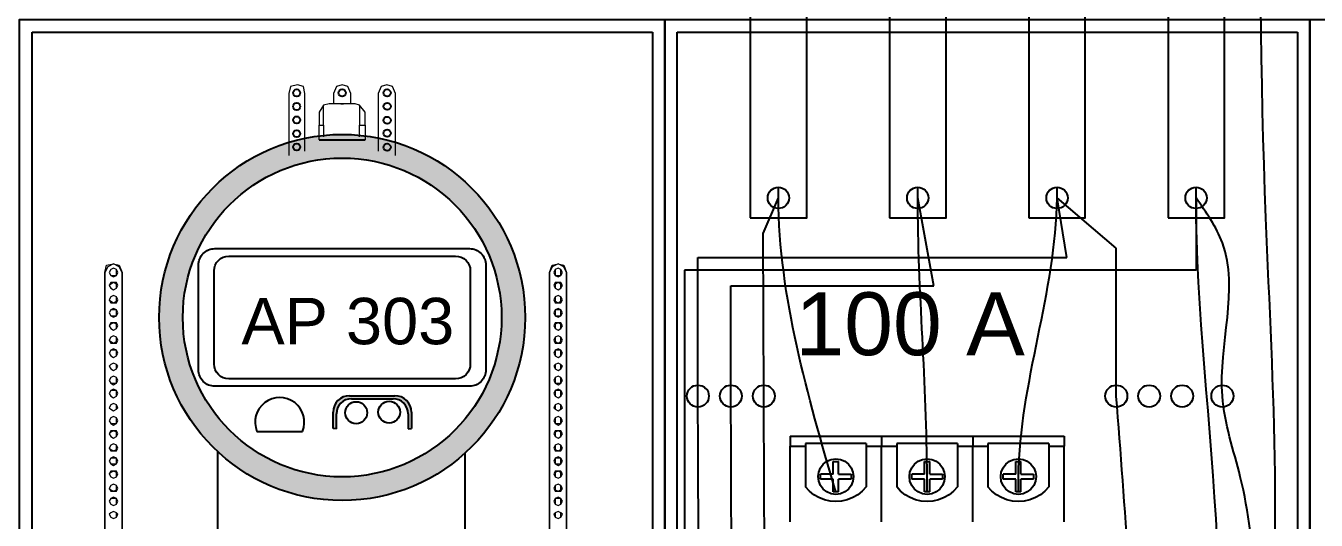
# Model space of a CAD drawing. Header units: millimetres. Extents: x 2991 to 3503, y 2795 to 2987.
# Drawn here: x 3357.29 to 3365.52, y 2884.89 to 2888.04 of the extents above; entities that cross this region are included whole.
import ezdxf

# ---------------------------------------------------------------- set-up
doc = ezdxf.new("R2010")
doc.units = ezdxf.units.MM
doc.layers.add('IND', color=7, linetype='Continuous', lineweight=13)
doc.layers.add('Pranchas', color=3, linetype='Continuous')
doc.styles.get("Standard").update_dxf_attribs({"font": ''})
doc.styles.get('Standard').set_extended_font_data('Arial')

msp = doc.modelspace()

# ---------------------------------------------------------------- hatches: boundary and pattern name
h = msp.add_hatch(color=256)
h.dxf.hatch_style = 1
h.paths.add_polyline_path([(3358.5106, 2884.7291), (3358.4054, 2884.7291), (3358.4054, 2884.624), (3358.5106, 2884.624)])
h.paths.add_polyline_path([(3360.1942, 2884.7328), (3360.0891, 2884.7328), (3360.0891, 2884.624), (3360.1942, 2884.624)])
h.paths.add_polyline_path([(3360.4742, 2886.1812, 1), (3358.139, 2886.1812, 1)])
h.paths.add_polyline_path([(3358.2899, 2886.1812, -1), (3360.3233, 2886.1812, -1)], flags=16)
h.paths.add_polyline_path([(3360.2236, 2885.8473, -0.414214), (3360.1184, 2885.7422), (3358.4948, 2885.7422, -0.414214), (3358.3896, 2885.8473), (3358.3896, 2886.5151, -0.414214), (3358.4948, 2886.6203), (3360.1184, 2886.6203, -0.414214), (3360.2236, 2886.5151)], flags=0)
h.paths.add_polyline_path([(3360.1239, 2885.8837, -0.414214), (3360.0301, 2885.7899), (3358.5831, 2885.7899, -0.414214), (3358.4894, 2885.8837), (3358.4894, 2886.4788, -0.414214), (3358.5831, 2886.5725), (3360.0301, 2886.5725, -0.414214), (3360.1239, 2886.4788)], flags=0)
h.paths.add_polyline_path([(3359.6765, 2885.5773, -1), (3359.5362, 2885.5773, -1)], flags=0)
h.paths.add_polyline_path([(3359.4661, 2885.5734, -1), (3359.3259, 2885.5734, -1)], flags=0)
h.paths.add_polyline_path([(3359.0531, 2885.4535), (3358.7626, 2885.4535, -1.494135)], flags=0)
h = msp.add_hatch(color=256)
h.dxf.hatch_style = 1
h.paths.add_polyline_path([(3359.7479, 2885.5771, 0.414214), (3359.6427, 2885.6823), (3359.3539, 2885.6823, 0.414214), (3359.2487, 2885.5771), (3359.2487, 2885.472), (3359.2695, 2885.4719), (3359.2695, 2885.5665, -0.414214), (3359.3659, 2885.6629), (3359.6307, 2885.6629, -0.414214), (3359.7271, 2885.5665), (3359.7271, 2885.4719), (3359.7479, 2885.472)])

# ---------------------------------------------------------------- linework, layer by layer
for p, q in [((3357.3278, 2879.9282), (3357.3278, 2888.0017)), ((3357.3278, 2888.0017), (3359.3066, 2888.0017)), ((3359.3066, 2888.0017), (3361.2854, 2888.0017)), ((3361.2854, 2888.0017), (3361.2854, 2879.9282)), ((3361.4437, 2879.9282), (3361.4437, 2888.0017)), ((3361.4437, 2888.0017), (3363.4225, 2888.0017)), ((3363.1585, 2888.0017), (3363.6866, 2888.0017)), ((3363.4225, 2888.0017), (3365.4014, 2888.0017)), ((3365.4014, 2888.0017), (3365.4014, 2879.9282)), ((3359.1597, 2887.3151), (3359.4535, 2887.3151)), ((3359.3539, 2885.6823), (3359.6427, 2885.6823)), ((3359.3659, 2885.6629), (3359.6307, 2885.6629)), ((3359.2487, 2885.472), (3359.2487, 2885.5771)), ((3359.2695, 2885.4719), (3359.2695, 2885.5665)), ((3359.7271, 2885.5665), (3359.7271, 2885.4719)), ((3359.7479, 2885.5771), (3359.7479, 2885.472)), ((3358.7626, 2885.4535), (3359.0531, 2885.4535)), ((3359.2695, 2885.4719), (3359.2487, 2885.472)), ((3359.7271, 2885.4719), (3359.7479, 2885.472)), ((3362.1644, 2885.425), (3362.1644, 2885.3603)), ((3362.1644, 2885.425), (3362.7469, 2885.425)), ((3362.1644, 2885.3603), (3362.2615, 2885.3603)), ((3362.1644, 2884.8781), (3362.1644, 2885.3603)), ((3362.2615, 2885.3765), (3362.2615, 2885.3603)), ((3362.6498, 2885.3765), (3362.2615, 2885.3765)), ((3362.2615, 2885.3603), (3362.2615, 2885.1014)), ((3362.6498, 2885.3765), (3362.6498, 2885.3603)), ((3362.6498, 2885.3603), (3362.7469, 2885.3603)), ((3362.6498, 2885.3603), (3362.6498, 2885.1014)), ((3362.7469, 2885.425), (3362.7469, 2885.3603)), ((3362.7469, 2885.425), (3363.3293, 2885.425)), ((3362.7469, 2885.3603), (3362.8439, 2885.3603)), ((3362.7469, 2884.8781), (3362.7469, 2885.3603)), ((3362.8439, 2885.3765), (3362.8439, 2885.3603)), ((3363.2323, 2885.3765), (3362.8439, 2885.3765)), ((3362.8439, 2885.3603), (3362.8439, 2885.1014)), ((3363.2323, 2885.3765), (3363.2323, 2885.3603)), ((3363.2323, 2885.3603), (3363.3293, 2885.3603)), ((3363.2323, 2885.3603), (3363.2323, 2885.1014)), ((3363.3293, 2885.425), (3363.3293, 2885.3603)), ((3363.3293, 2885.425), (3363.9118, 2885.425)), ((3363.3293, 2884.8781), (3363.3293, 2885.3603)), ((3363.3293, 2885.3603), (3363.4264, 2885.3603)), ((3363.4264, 2885.3765), (3363.4264, 2885.3603)), ((3363.8147, 2885.3765), (3363.4264, 2885.3765)), ((3363.4264, 2885.3603), (3363.4264, 2885.1014)), ((3363.8147, 2885.3765), (3363.8147, 2885.3603)), ((3363.8147, 2885.3603), (3363.9118, 2885.3603)), ((3363.8147, 2885.3603), (3363.8147, 2885.1014)), ((3363.9118, 2885.425), (3363.9118, 2885.3603)), ((3363.9118, 2884.8781), (3363.9118, 2885.3603)), ((3358.5106, 2885.327), (3358.5106, 2884.624)), ((3360.0891, 2885.3146), (3360.0891, 2884.624)), ((3362.399, 2885.2642), (3362.4263, 2885.2756)), ((3362.4263, 2885.2756), (3362.4556, 2885.2794)), ((3362.4556, 2885.2794), (3362.4849, 2885.2756)), ((3362.4849, 2885.2756), (3362.5122, 2885.2642)), ((3362.9815, 2885.2642), (3363.0088, 2885.2756)), ((3363.0088, 2885.2756), (3363.0381, 2885.2794)), ((3363.0381, 2885.2794), (3363.0674, 2885.2756)), ((3363.0674, 2885.2756), (3363.0947, 2885.2642)), ((3363.564, 2885.2642), (3363.5913, 2885.2756)), ((3363.5913, 2885.2756), (3363.6206, 2885.2794)), ((3363.6206, 2885.2794), (3363.6499, 2885.2756)), ((3363.6499, 2885.2756), (3363.6772, 2885.2642)), ((3362.3424, 2885.1662), (3362.3462, 2885.1955)), ((3362.3462, 2885.1955), (3362.3575, 2885.2228)), ((3362.3575, 2885.2228), (3362.3755, 2885.2462)), ((3362.3755, 2885.2462), (3362.399, 2885.2642)), ((3362.4394, 2885.2632), (3362.4718, 2885.2632)), ((3362.4394, 2885.1823), (3362.4394, 2885.2632)), ((3362.4718, 2885.1823), (3362.4718, 2885.2632)), ((3362.5122, 2885.2642), (3362.5357, 2885.2462)), ((3362.5357, 2885.2462), (3362.5537, 2885.2228)), ((3362.5537, 2885.2228), (3362.565, 2885.1955)), ((3362.565, 2885.1955), (3362.5689, 2885.1662)), ((3362.9248, 2885.1662), (3362.9287, 2885.1955)), ((3362.9287, 2885.1955), (3362.94, 2885.2228)), ((3362.94, 2885.2228), (3362.958, 2885.2462)), ((3362.958, 2885.2462), (3362.9815, 2885.2642)), ((3363.0219, 2885.2632), (3363.0543, 2885.2632)), ((3363.0219, 2885.1823), (3363.0219, 2885.2632)), ((3363.0543, 2885.1823), (3363.0543, 2885.2632)), ((3363.0947, 2885.2642), (3363.1182, 2885.2462)), ((3363.1182, 2885.2462), (3363.1362, 2885.2228)), ((3363.1362, 2885.2228), (3363.1475, 2885.1955)), ((3363.1475, 2885.1955), (3363.1514, 2885.1662)), ((3363.5073, 2885.1662), (3363.5112, 2885.1955)), ((3363.5112, 2885.1955), (3363.5225, 2885.2228)), ((3363.5225, 2885.2228), (3363.5405, 2885.2462)), ((3363.5405, 2885.2462), (3363.564, 2885.2642)), ((3363.6044, 2885.2632), (3363.6368, 2885.2632)), ((3363.6044, 2885.1823), (3363.6044, 2885.2632)), ((3363.6368, 2885.1823), (3363.6368, 2885.2632)), ((3363.6772, 2885.2642), (3363.7007, 2885.2462)), ((3363.7007, 2885.2462), (3363.7187, 2885.2228)), ((3363.7187, 2885.2228), (3363.73, 2885.1955)), ((3363.73, 2885.1955), (3363.7338, 2885.1662)), ((3362.3462, 2885.1368), (3362.3424, 2885.1662)), ((3362.3575, 2885.1095), (3362.3462, 2885.1368)), ((3362.3755, 2885.0861), (3362.3575, 2885.1095)), ((3362.3585, 2885.15), (3362.3585, 2885.1823)), ((3362.4394, 2885.1823), (3362.3585, 2885.1823)), ((3362.4394, 2885.15), (3362.3585, 2885.15)), ((3362.4394, 2885.0691), (3362.4394, 2885.15)), ((3362.4718, 2885.1823), (3362.5527, 2885.1823)), ((3362.5527, 2885.15), (3362.4718, 2885.15)), ((3362.4718, 2885.0691), (3362.4718, 2885.15)), ((3362.5537, 2885.1095), (3362.5357, 2885.0861)), ((3362.5527, 2885.1823), (3362.5527, 2885.15)), ((3362.565, 2885.1368), (3362.5537, 2885.1095)), ((3362.5689, 2885.1662), (3362.565, 2885.1368)), ((3362.9287, 2885.1368), (3362.9248, 2885.1662)), ((3362.94, 2885.1095), (3362.9287, 2885.1368)), ((3362.958, 2885.0861), (3362.94, 2885.1095)), ((3362.941, 2885.15), (3362.941, 2885.1823)), ((3363.0219, 2885.1823), (3362.941, 2885.1823)), ((3363.0219, 2885.15), (3362.941, 2885.15)), ((3363.0219, 2885.0691), (3363.0219, 2885.15)), ((3363.0543, 2885.1823), (3363.1352, 2885.1823)), ((3363.1352, 2885.15), (3363.0543, 2885.15)), ((3363.0543, 2885.0691), (3363.0543, 2885.15)), ((3363.1362, 2885.1095), (3363.1182, 2885.0861)), ((3363.1352, 2885.1823), (3363.1352, 2885.15)), ((3363.1475, 2885.1368), (3363.1362, 2885.1095)), ((3363.1514, 2885.1662), (3363.1475, 2885.1368)), ((3363.5112, 2885.1368), (3363.5073, 2885.1662)), ((3363.5225, 2885.1095), (3363.5112, 2885.1368)), ((3363.5405, 2885.0861), (3363.5225, 2885.1095)), ((3363.5235, 2885.15), (3363.5235, 2885.1823)), ((3363.6044, 2885.1823), (3363.5235, 2885.1823)), ((3363.6044, 2885.15), (3363.5235, 2885.15)), ((3363.6044, 2885.0691), (3363.6044, 2885.15)), ((3363.6368, 2885.1823), (3363.7177, 2885.1823)), ((3363.7177, 2885.15), (3363.6368, 2885.15)), ((3363.6368, 2885.0691), (3363.6368, 2885.15)), ((3363.7187, 2885.1095), (3363.7007, 2885.0861)), ((3363.7177, 2885.1823), (3363.7177, 2885.15)), ((3363.73, 2885.1368), (3363.7187, 2885.1095)), ((3363.7338, 2885.1662), (3363.73, 2885.1368)), ((3362.2867, 2885.0741), (3362.2615, 2885.1014)), ((3362.3156, 2885.0509), (3362.2867, 2885.0741)), ((3362.3478, 2885.0323), (3362.3156, 2885.0509)), ((3362.3824, 2885.0187), (3362.3478, 2885.0323)), ((3362.399, 2885.0681), (3362.3755, 2885.0861)), ((3362.4263, 2885.0568), (3362.399, 2885.0681)), ((3362.4556, 2885.0529), (3362.4263, 2885.0568)), ((3362.4718, 2885.0691), (3362.4394, 2885.0691)), ((3362.4849, 2885.0568), (3362.4556, 2885.0529)), ((3362.5122, 2885.0681), (3362.4849, 2885.0568)), ((3362.5357, 2885.0861), (3362.5122, 2885.0681)), ((3362.5634, 2885.0323), (3362.5289, 2885.0187)), ((3362.5956, 2885.0509), (3362.5634, 2885.0323)), ((3362.6246, 2885.0741), (3362.5956, 2885.0509)), ((3362.6498, 2885.1014), (3362.6246, 2885.0741)), ((3362.8691, 2885.0741), (3362.8439, 2885.1014)), ((3362.8981, 2885.0509), (3362.8691, 2885.0741)), ((3362.9303, 2885.0323), (3362.8981, 2885.0509)), ((3362.9648, 2885.0187), (3362.9303, 2885.0323)), ((3362.9815, 2885.0681), (3362.958, 2885.0861)), ((3363.0088, 2885.0568), (3362.9815, 2885.0681)), ((3363.0381, 2885.0529), (3363.0088, 2885.0568)), ((3363.0543, 2885.0691), (3363.0219, 2885.0691)), ((3363.0674, 2885.0568), (3363.0381, 2885.0529)), ((3363.0947, 2885.0681), (3363.0674, 2885.0568)), ((3363.1182, 2885.0861), (3363.0947, 2885.0681)), ((3363.1459, 2885.0323), (3363.1114, 2885.0187)), ((3363.1781, 2885.0509), (3363.1459, 2885.0323)), ((3363.2071, 2885.0741), (3363.1781, 2885.0509)), ((3363.2323, 2885.1014), (3363.2071, 2885.0741)), ((3363.4516, 2885.0741), (3363.4264, 2885.1014)), ((3363.4806, 2885.0509), (3363.4516, 2885.0741)), ((3363.5128, 2885.0323), (3363.4806, 2885.0509)), ((3363.5473, 2885.0187), (3363.5128, 2885.0323)), ((3363.564, 2885.0681), (3363.5405, 2885.0861)), ((3363.5913, 2885.0568), (3363.564, 2885.0681)), ((3363.6206, 2885.0529), (3363.5913, 2885.0568)), ((3363.6368, 2885.0691), (3363.6044, 2885.0691)), ((3363.6499, 2885.0568), (3363.6206, 2885.0529)), ((3363.6772, 2885.0681), (3363.6499, 2885.0568)), ((3363.7007, 2885.0861), (3363.6772, 2885.0681)), ((3363.7284, 2885.0323), (3363.6938, 2885.0187)), ((3363.7606, 2885.0509), (3363.7284, 2885.0323)), ((3363.7896, 2885.0741), (3363.7606, 2885.0509)), ((3363.8147, 2885.1014), (3363.7896, 2885.0741)), ((3362.4186, 2885.0104), (3362.3824, 2885.0187)), ((3362.4556, 2885.0076), (3362.4186, 2885.0104)), ((3362.4927, 2885.0104), (3362.4556, 2885.0076)), ((3362.5289, 2885.0187), (3362.4927, 2885.0104)), ((3363.0011, 2885.0104), (3362.9648, 2885.0187)), ((3363.0381, 2885.0076), (3363.0011, 2885.0104)), ((3363.0751, 2885.0104), (3363.0381, 2885.0076)), ((3363.1114, 2885.0187), (3363.0751, 2885.0104)), ((3363.5835, 2885.0104), (3363.5473, 2885.0187)), ((3363.6206, 2885.0076), (3363.5835, 2885.0104)), ((3363.6576, 2885.0104), (3363.6206, 2885.0076)), ((3363.6938, 2885.0187), (3363.6576, 2885.0104))]:
    msp.add_line(p, q)
at = {"color": 1}
for p, q in [((3361.9923, 2886.7172), (3362.0894, 2886.944)), ((3363.0806, 2886.3826), (3362.9782, 2886.944)), ((3363.9293, 2886.5631), (3363.8669, 2886.944)), ((3364.2445, 2886.6224), (3363.8669, 2886.944)), ((3361.9964, 2885.6796), (3361.9923, 2886.7172)), ((3364.2445, 2885.6796), (3364.2445, 2886.6224)), ((3361.5757, 2885.6796), (3361.5757, 2886.5631)), ((3361.5757, 2886.5631), (3363.9293, 2886.5631)), ((3361.786, 2885.6796), (3361.786, 2886.3826)), ((3361.786, 2886.3826), (3363.0806, 2886.3826))]:
    msp.add_line(p, q, dxfattribs=at)
at = {"color": 5}
for p, q in [((3364.7537, 2886.944), (3364.7537, 2886.944)), ((3364.7537, 2886.944), (3364.7537, 2886.4823)), ((3364.7537, 2886.4823), (3361.4899, 2886.4823)), ((3361.4899, 2886.4823), (3361.4899, 2880.1301))]:
    msp.add_line(p, q, dxfattribs=at)
at = {"color": 0, "lineweight": 25}
for points in [[(3361.9091, 2886.8167), (3362.2698, 2886.8167), (3362.2698, 2897.5769), (3361.9091, 2897.575)], [(3362.7978, 2886.8167), (3363.1585, 2886.8167), (3363.1585, 2897.5769), (3362.7978, 2897.575)], [(3363.6866, 2886.8167), (3364.0473, 2886.8167), (3364.0473, 2897.5769), (3363.6866, 2897.575)], [(3364.5753, 2886.8167), (3364.936, 2886.8167), (3364.936, 2897.5769), (3364.5753, 2897.575)]]:
    msp.add_lwpolyline(points, close=True, dxfattribs=at)
for points in [[(3361.3646, 2888.0809), (3361.3646, 2879.849), (3357.2486, 2879.849), (3357.2486, 2888.0809)], [(3365.4805, 2888.0809), (3365.4805, 2879.849), (3361.3646, 2879.849), (3361.3646, 2888.0809)], [(3369.5964, 2888.0809), (3369.5964, 2879.849), (3365.4805, 2879.849), (3365.4805, 2888.0809)]]:
    msp.add_lwpolyline(points, close=True)
at = {"color": 0, "lineweight": 18}
for points in [[(3359.0679, 2887.2417), (3359.0679, 2887.6089), (3359.0587, 2887.6548), (3359.022, 2887.664), (3358.9761, 2887.6548), (3358.9669, 2887.6089), (3358.9669, 2887.2142)], [(3359.3617, 2887.5446), (3359.3617, 2887.6089), (3359.3433, 2887.6548), (3359.3066, 2887.664), (3359.2699, 2887.6548), (3359.2515, 2887.6089), (3359.2515, 2887.5446)], [(3359.6463, 2887.2142), (3359.6463, 2887.6089), (3359.6279, 2887.6548), (3359.5912, 2887.664), (3359.5545, 2887.6548), (3359.5361, 2887.6089), (3359.5361, 2887.2417)], [(3359.1873, 2887.4069), (3359.1873, 2887.5355), (3359.1597, 2887.4896), (3359.1597, 2887.4069)], [(3359.4168, 2887.5355), (3359.3892, 2887.5446), (3359.224, 2887.5446), (3359.1873, 2887.5355)], [(3359.4535, 2887.4069), (3359.4535, 2887.4896), (3359.4168, 2887.5355), (3359.4168, 2887.4069)], [(3359.1597, 2887.3151), (3359.1597, 2887.4069), (3359.1873, 2887.4069), (3359.1873, 2887.3335)], [(3359.4168, 2887.3335), (3359.4168, 2887.4069), (3359.4535, 2887.4069), (3359.4535, 2887.3151)]]:
    msp.add_lwpolyline(points, dxfattribs=at)
for points in [[(3359.2974, 2887.5446), (3359.3158, 2887.5446)], [(3357.9032, 2886.468), (3357.9032, 2884.5312), (3357.9032, 2886.468), (3357.8848, 2886.5047), (3357.8481, 2886.5231), (3357.8114, 2886.5047), (3357.793, 2886.468), (3357.8022, 2886.5139), (3357.8481, 2886.5231), (3357.8848, 2886.5139)], [(3360.6283, 2886.468), (3360.6467, 2886.5139), (3360.6834, 2886.5231), (3360.7201, 2886.5139), (3360.7385, 2886.468), (3360.7201, 2886.5047), (3360.6834, 2886.5231), (3360.6467, 2886.5047)], [(3357.793, 2884.5312), (3357.793, 2886.468)], [(3357.8757, 2886.468), (3357.8665, 2886.4863), (3357.8481, 2886.4955), (3357.8298, 2886.4863), (3357.8206, 2886.468), (3357.8298, 2886.4496), (3357.8481, 2886.4404), (3357.8665, 2886.4496)], [(3357.8665, 2886.468), (3357.8665, 2886.4863), (3357.8481, 2886.4955), (3357.8298, 2886.4863), (3357.8206, 2886.468), (3357.8298, 2886.4496), (3357.8665, 2886.4496)], [(3360.6283, 2884.5312), (3360.6283, 2886.468)], [(3360.711, 2886.468), (3360.7018, 2886.4863), (3360.6834, 2886.4955), (3360.6651, 2886.4863), (3360.6559, 2886.468), (3360.6651, 2886.4496), (3360.6834, 2886.4404), (3360.7018, 2886.4496)], [(3360.7018, 2886.468), (3360.7018, 2886.4863), (3360.6834, 2886.4955), (3360.6651, 2886.4863), (3360.6651, 2886.4496), (3360.7018, 2886.4496)], [(3360.7385, 2886.468), (3360.7385, 2884.5312)], [(3357.8757, 2886.3854), (3357.8665, 2886.4037), (3357.8298, 2886.4037), (3357.8206, 2886.3854), (3357.8298, 2886.367), (3357.8481, 2886.3578), (3357.8665, 2886.367)], [(3357.8665, 2886.3854), (3357.8665, 2886.3945), (3357.8481, 2886.4037), (3357.8298, 2886.3945), (3357.8206, 2886.3854), (3357.8298, 2886.367), (3357.8481, 2886.3578), (3357.8665, 2886.367)], [(3360.711, 2886.3854), (3360.7018, 2886.4037), (3360.6651, 2886.4037), (3360.6559, 2886.3854), (3360.6651, 2886.367), (3360.6834, 2886.3578), (3360.7018, 2886.367)], [(3360.7018, 2886.3854), (3360.7018, 2886.3945), (3360.6834, 2886.4037), (3360.6651, 2886.3945), (3360.6651, 2886.367), (3360.6834, 2886.3578), (3360.7018, 2886.367)], [(3357.8757, 2886.2936), (3357.8665, 2886.3119), (3357.8481, 2886.3211), (3357.8298, 2886.3119), (3357.8206, 2886.2936), (3357.8298, 2886.2752), (3357.8665, 2886.2752)], [(3357.8665, 2886.2936), (3357.8665, 2886.3119), (3357.8481, 2886.3211), (3357.8298, 2886.3119), (3357.8206, 2886.2936), (3357.8298, 2886.2844), (3357.8481, 2886.2752), (3357.8665, 2886.2844)], [(3360.711, 2886.2936), (3360.7018, 2886.3119), (3360.6834, 2886.3211), (3360.6651, 2886.3119), (3360.6559, 2886.2936), (3360.6651, 2886.2752), (3360.7018, 2886.2752)], [(3360.7018, 2886.2936), (3360.7018, 2886.3119), (3360.6834, 2886.3211), (3360.6651, 2886.3119), (3360.6651, 2886.2844), (3360.6834, 2886.2752), (3360.7018, 2886.2844)], [(3357.8757, 2886.2109), (3357.8665, 2886.2293), (3357.8481, 2886.2385), (3357.8298, 2886.2293), (3357.8206, 2886.2109), (3357.8298, 2886.1926), (3357.8481, 2886.1834), (3357.8665, 2886.1926)], [(3357.8665, 2886.2109), (3357.8665, 2886.2293), (3357.8298, 2886.2293), (3357.8206, 2886.2109), (3357.8298, 2886.1926), (3357.8665, 2886.1926)], [(3360.711, 2886.2109), (3360.7018, 2886.2293), (3360.6834, 2886.2385), (3360.6651, 2886.2293), (3360.6559, 2886.2109), (3360.6651, 2886.1926), (3360.6834, 2886.1834), (3360.7018, 2886.1926)], [(3360.7018, 2886.2109), (3360.7018, 2886.2293), (3360.6651, 2886.2293), (3360.6651, 2886.1926), (3360.7018, 2886.1926)], [(3357.8757, 2886.1283), (3357.8665, 2886.1467), (3357.8298, 2886.1467), (3357.8206, 2886.1283), (3357.8298, 2886.1099), (3357.8481, 2886.1008), (3357.8665, 2886.1099)], [(3357.8665, 2886.1283), (3357.8665, 2886.1375), (3357.8481, 2886.1467), (3357.8298, 2886.1375), (3357.8206, 2886.1283), (3357.8298, 2886.1099), (3357.8481, 2886.1008), (3357.8665, 2886.1099)], [(3360.711, 2886.1283), (3360.7018, 2886.1467), (3360.6651, 2886.1467), (3360.6559, 2886.1283), (3360.6651, 2886.1099), (3360.6834, 2886.1008), (3360.7018, 2886.1099)], [(3360.7018, 2886.1283), (3360.7018, 2886.1375), (3360.6834, 2886.1467), (3360.6651, 2886.1375), (3360.6651, 2886.1099), (3360.6834, 2886.1008), (3360.7018, 2886.1099)], [(3357.8665, 2886.0366), (3357.8665, 2886.055), (3357.8481, 2886.064), (3357.8298, 2886.055), (3357.8206, 2886.0366), (3357.8298, 2886.0273), (3357.8481, 2886.0181), (3357.8665, 2886.0273)], [(3357.8757, 2886.0366), (3357.8665, 2886.055), (3357.8481, 2886.064), (3357.8298, 2886.055), (3357.8206, 2886.0366), (3357.8298, 2886.0181), (3357.8665, 2886.0181)], [(3360.711, 2886.0366), (3360.7018, 2886.055), (3360.6834, 2886.064), (3360.6651, 2886.055), (3360.6559, 2886.0366), (3360.6651, 2886.0181), (3360.7018, 2886.0181)], [(3360.7018, 2886.0366), (3360.7018, 2886.055), (3360.6834, 2886.064), (3360.6651, 2886.055), (3360.6651, 2886.0273), (3360.6834, 2886.0181), (3360.7018, 2886.0273)], [(3357.8757, 2885.954), (3357.8665, 2885.9722), (3357.8481, 2885.9815), (3357.8298, 2885.9722), (3357.8206, 2885.954), (3357.8298, 2885.9356), (3357.8481, 2885.9264), (3357.8665, 2885.9356)], [(3357.8665, 2885.954), (3357.8665, 2885.9722), (3357.8298, 2885.9722), (3357.8206, 2885.954), (3357.8298, 2885.9356), (3357.8481, 2885.9264), (3357.8665, 2885.9356)], [(3360.711, 2885.954), (3360.7018, 2885.9722), (3360.6834, 2885.9815), (3360.6651, 2885.9722), (3360.6559, 2885.954), (3360.6651, 2885.9356), (3360.6834, 2885.9264), (3360.7018, 2885.9356)], [(3360.7018, 2885.954), (3360.7018, 2885.9722), (3360.6651, 2885.9722), (3360.6651, 2885.9356), (3360.6834, 2885.9264), (3360.7018, 2885.9356)], [(3357.8757, 2885.8713), (3357.8665, 2885.8805), (3357.8481, 2885.8897), (3357.8298, 2885.8805), (3357.8206, 2885.8713), (3357.8298, 2885.853), (3357.8481, 2885.8438), (3357.8665, 2885.853)], [(3357.8665, 2885.8713), (3357.8665, 2885.8805), (3357.8481, 2885.8897), (3357.8298, 2885.8805), (3357.8206, 2885.8713), (3357.8298, 2885.853), (3357.8481, 2885.8438), (3357.8665, 2885.853)], [(3360.711, 2885.8713), (3360.7018, 2885.8805), (3360.6834, 2885.8897), (3360.6651, 2885.8805), (3360.6559, 2885.8713), (3360.6651, 2885.853), (3360.6834, 2885.8438), (3360.7018, 2885.853)], [(3360.7018, 2885.8713), (3360.7018, 2885.8805), (3360.6834, 2885.8897), (3360.6651, 2885.8805), (3360.6651, 2885.853), (3360.6834, 2885.8438), (3360.7018, 2885.853)], [(3357.8757, 2885.7795), (3357.8665, 2885.7979), (3357.8481, 2885.8071), (3357.8298, 2885.7979), (3357.8206, 2885.7795), (3357.8298, 2885.7612), (3357.8481, 2885.752), (3357.8665, 2885.7612)], [(3357.8665, 2885.7795), (3357.8665, 2885.7979), (3357.8481, 2885.8071), (3357.8298, 2885.7979), (3357.8206, 2885.7795), (3357.8298, 2885.7612), (3357.8665, 2885.7612)], [(3360.711, 2885.7795), (3360.7018, 2885.7979), (3360.6834, 2885.8071), (3360.6651, 2885.7979), (3360.6559, 2885.7795), (3360.6651, 2885.7612), (3360.6834, 2885.752), (3360.7018, 2885.7612)], [(3360.7018, 2885.7795), (3360.7018, 2885.7979), (3360.6834, 2885.8071), (3360.6651, 2885.7979), (3360.6651, 2885.7612), (3360.7018, 2885.7612)], [(3357.8757, 2885.6969), (3357.8665, 2885.7153), (3357.8481, 2885.7245), (3357.8298, 2885.7153), (3357.8206, 2885.6969), (3357.8298, 2885.6785), (3357.8481, 2885.6694), (3357.8665, 2885.6785)], [(3357.8665, 2885.6969), (3357.8665, 2885.7153), (3357.8298, 2885.7153), (3357.8206, 2885.6969), (3357.8298, 2885.6785), (3357.8481, 2885.6694), (3357.8665, 2885.6785)], [(3360.711, 2885.6969), (3360.7018, 2885.7153), (3360.6834, 2885.7245), (3360.6651, 2885.7153), (3360.6559, 2885.6969), (3360.6651, 2885.6785), (3360.6834, 2885.6694), (3360.7018, 2885.6785)], [(3360.7018, 2885.6969), (3360.7018, 2885.7153), (3360.6651, 2885.7153), (3360.6651, 2885.6785), (3360.6834, 2885.6694), (3360.7018, 2885.6785)], [(3357.8665, 2885.6051), (3357.8665, 2885.6235), (3357.8481, 2885.6326), (3357.8298, 2885.6235), (3357.8206, 2885.6051), (3357.8298, 2885.5959), (3357.8481, 2885.5867), (3357.8665, 2885.5959)], [(3357.8757, 2885.6051), (3357.8665, 2885.6235), (3357.8481, 2885.6326), (3357.8298, 2885.6235), (3357.8206, 2885.6051), (3357.8298, 2885.5959), (3357.8481, 2885.5867), (3357.8665, 2885.5959)], [(3360.711, 2885.6051), (3360.7018, 2885.6235), (3360.6834, 2885.6326), (3360.6651, 2885.6235), (3360.6559, 2885.6051), (3360.6651, 2885.5959), (3360.6834, 2885.5867), (3360.7018, 2885.5959)], [(3360.7018, 2885.6051), (3360.7018, 2885.6235), (3360.6834, 2885.6326), (3360.6651, 2885.6235), (3360.6651, 2885.5959), (3360.6834, 2885.5867), (3360.7018, 2885.5959)], [(3357.8665, 2885.5225), (3357.8665, 2885.5408), (3357.8481, 2885.55), (3357.8298, 2885.5408), (3357.8206, 2885.5225), (3357.8298, 2885.5041), (3357.8665, 2885.5041)], [(3357.8757, 2885.5225), (3357.8665, 2885.5408), (3357.8481, 2885.55), (3357.8298, 2885.5408), (3357.8206, 2885.5225), (3357.8298, 2885.5041), (3357.8481, 2885.4949), (3357.8665, 2885.5041)], [(3360.711, 2885.5225), (3360.7018, 2885.5408), (3360.6834, 2885.55), (3360.6651, 2885.5408), (3360.6559, 2885.5225), (3360.6651, 2885.5041), (3360.6834, 2885.4949), (3360.7018, 2885.5041)], [(3360.7018, 2885.5225), (3360.7018, 2885.5408), (3360.6834, 2885.55), (3360.6651, 2885.5408), (3360.6651, 2885.5041), (3360.7018, 2885.5041)], [(3357.8665, 2885.4399), (3357.8665, 2885.449), (3357.8481, 2885.4582), (3357.8298, 2885.449), (3357.8206, 2885.4399), (3357.8298, 2885.4215), (3357.8481, 2885.4123), (3357.8665, 2885.4215)], [(3357.8757, 2885.4399), (3357.8665, 2885.4582), (3357.8298, 2885.4582), (3357.8206, 2885.4399), (3357.8298, 2885.4215), (3357.8481, 2885.4123), (3357.8665, 2885.4215)], [(3360.711, 2885.4399), (3360.7018, 2885.4582), (3360.6651, 2885.4582), (3360.6559, 2885.4399), (3360.6651, 2885.4215), (3360.6834, 2885.4123), (3360.7018, 2885.4215)], [(3360.7018, 2885.4399), (3360.7018, 2885.449), (3360.6834, 2885.4582), (3360.6651, 2885.449), (3360.6651, 2885.4215), (3360.6834, 2885.4123), (3360.7018, 2885.4215)], [(3357.8665, 2885.348), (3357.8665, 2885.3664), (3357.8481, 2885.3756), (3357.8298, 2885.3664), (3357.8206, 2885.348), (3357.8298, 2885.3389), (3357.8481, 2885.3297), (3357.8665, 2885.3389)], [(3357.8757, 2885.348), (3357.8665, 2885.3664), (3357.8481, 2885.3756), (3357.8298, 2885.3664), (3357.8206, 2885.348), (3357.8298, 2885.3297), (3357.8665, 2885.3297)], [(3360.711, 2885.348), (3360.7018, 2885.3664), (3360.6834, 2885.3756), (3360.6651, 2885.3664), (3360.6559, 2885.348), (3360.6651, 2885.3297), (3360.7018, 2885.3297)], [(3360.7018, 2885.348), (3360.7018, 2885.3664), (3360.6834, 2885.3756), (3360.6651, 2885.3664), (3360.6651, 2885.3389), (3360.6834, 2885.3297), (3360.7018, 2885.3389)], [(3357.8757, 2885.2654), (3357.8665, 2885.2838), (3357.8481, 2885.293), (3357.8298, 2885.2838), (3357.8206, 2885.2654), (3357.8298, 2885.2471), (3357.8481, 2885.238), (3357.8665, 2885.2471)], [(3357.8665, 2885.2654), (3357.8665, 2885.2838), (3357.8298, 2885.2838), (3357.8206, 2885.2654), (3357.8298, 2885.2471), (3357.8665, 2885.2471)], [(3360.711, 2885.2654), (3360.7018, 2885.2838), (3360.6834, 2885.293), (3360.6651, 2885.2838), (3360.6559, 2885.2654), (3360.6651, 2885.2471), (3360.6834, 2885.238), (3360.7018, 2885.2471)], [(3360.7018, 2885.2654), (3360.7018, 2885.2838), (3360.6651, 2885.2838), (3360.6651, 2885.2471), (3360.7018, 2885.2471)], [(3357.8665, 2885.183), (3357.8665, 2885.1922), (3357.8481, 2885.2013), (3357.8298, 2885.1922), (3357.8206, 2885.183), (3357.8298, 2885.1646), (3357.8481, 2885.1554), (3357.8665, 2885.1646)], [(3357.8757, 2885.183), (3357.8665, 2885.2013), (3357.8298, 2885.2013), (3357.8206, 2885.183), (3357.8298, 2885.1646), (3357.8481, 2885.1554), (3357.8665, 2885.1646)], [(3360.711, 2885.183), (3360.7018, 2885.2013), (3360.6651, 2885.2013), (3360.6559, 2885.183), (3360.6651, 2885.1646), (3360.6834, 2885.1554), (3360.7018, 2885.1646)], [(3360.7018, 2885.183), (3360.7018, 2885.1922), (3360.6834, 2885.2013), (3360.6651, 2885.1922), (3360.6651, 2885.1646), (3360.6834, 2885.1554), (3360.7018, 2885.1646)], [(3357.8757, 2885.0912), (3357.8665, 2885.1095), (3357.8481, 2885.1187), (3357.8298, 2885.1095), (3357.8206, 2885.0912), (3357.8298, 2885.0728), (3357.8665, 2885.0728)], [(3357.8665, 2885.0912), (3357.8665, 2885.1095), (3357.8481, 2885.1187), (3357.8298, 2885.1095), (3357.8206, 2885.0912), (3357.8298, 2885.082), (3357.8481, 2885.0728), (3357.8665, 2885.082)], [(3360.711, 2885.0912), (3360.7018, 2885.1095), (3360.6834, 2885.1187), (3360.6651, 2885.1095), (3360.6559, 2885.0912), (3360.6651, 2885.0728), (3360.7018, 2885.0728)], [(3360.7018, 2885.0912), (3360.7018, 2885.1095), (3360.6834, 2885.1187), (3360.6651, 2885.1095), (3360.6651, 2885.082), (3360.6834, 2885.0728), (3360.7018, 2885.082)], [(3357.8757, 2885.0086), (3357.8665, 2885.0269), (3357.8481, 2885.0361), (3357.8298, 2885.0269), (3357.8206, 2885.0086), (3357.8298, 2884.9902), (3357.8481, 2884.981), (3357.8665, 2884.9902)], [(3357.8665, 2885.0086), (3357.8665, 2885.0269), (3357.8298, 2885.0269), (3357.8206, 2885.0086), (3357.8298, 2884.9902), (3357.8481, 2884.981), (3357.8665, 2884.9902)], [(3360.711, 2885.0086), (3360.7018, 2885.0269), (3360.6834, 2885.0361), (3360.6651, 2885.0269), (3360.6559, 2885.0086), (3360.6651, 2884.9902), (3360.6834, 2884.981), (3360.7018, 2884.9902)], [(3360.7018, 2885.0086), (3360.7018, 2885.0269), (3360.6651, 2885.0269), (3360.6651, 2884.9902), (3360.6834, 2884.981), (3360.7018, 2884.9902)], [(3357.8665, 2884.9259), (3357.8665, 2884.9351), (3357.8481, 2884.9443), (3357.8298, 2884.9351), (3357.8206, 2884.9259), (3357.8298, 2884.9076), (3357.8481, 2884.8984), (3357.8665, 2884.9076)], [(3357.8757, 2884.9259), (3357.8665, 2884.9351), (3357.8481, 2884.9443), (3357.8298, 2884.9351), (3357.8206, 2884.9259), (3357.8298, 2884.9076), (3357.8481, 2884.8984), (3357.8665, 2884.9076)], [(3360.711, 2884.9259), (3360.7018, 2884.9351), (3360.6834, 2884.9443), (3360.6651, 2884.9351), (3360.6559, 2884.9259), (3360.6651, 2884.9076), (3360.6834, 2884.8984), (3360.7018, 2884.9076)], [(3360.7018, 2884.9259), (3360.7018, 2884.9351), (3360.6834, 2884.9443), (3360.6651, 2884.9351), (3360.6651, 2884.9076), (3360.6834, 2884.8984), (3360.7018, 2884.9076)]]:
    msp.add_lwpolyline(points, close=True, dxfattribs=at)
for points in [[(3358.4948, 2886.6203), (3360.1184, 2886.6203, -0.414214), (3360.2236, 2886.5151), (3360.2236, 2885.8473, -0.414214), (3360.1184, 2885.7422), (3358.4948, 2885.7422, -0.414214), (3358.3896, 2885.8473), (3358.3896, 2886.5151, -0.414214)], [(3358.4948, 2886.6203), (3360.1184, 2886.6203, -0.414214), (3360.2236, 2886.5151), (3360.2236, 2885.8473, -0.414214), (3360.1184, 2885.7422), (3358.4948, 2885.7422, -0.414214), (3358.3896, 2885.8473), (3358.3896, 2886.5151, -0.414214)], [(3358.5831, 2886.5725), (3360.0301, 2886.5725, -0.414214), (3360.1239, 2886.4788), (3360.1239, 2885.8837, -0.414214), (3360.0301, 2885.7899), (3358.5831, 2885.7899, -0.414214), (3358.4894, 2885.8837), (3358.4894, 2886.4788, -0.414214)]]:
    msp.add_lwpolyline(points, format="xyb", close=True)
for centre, radius in [((3359.0162, 2887.6136), 0.0229), ((3359.3065, 2887.6136), 0.0229), ((3359.593, 2887.6136), 0.0229), ((3359.0162, 2887.5267), 0.0229), ((3359.593, 2887.5277), 0.0229), ((3359.0162, 2887.4408), 0.0229), ((3359.593, 2887.4387), 0.0229), ((3359.3066, 2886.1812), 1.1676), ((3359.0162, 2887.3533), 0.0229), ((3359.593, 2887.3564), 0.0229), ((3359.0162, 2887.2684), 0.0229), ((3359.593, 2887.2668), 0.0229), ((3359.3066, 2886.1812), 1.0167), ((3362.0894, 2886.944), 0.068), ((3362.9782, 2886.944), 0.068), ((3363.8669, 2886.944), 0.068), ((3364.7537, 2886.944), 0.068), ((3361.5757, 2885.6796), 0.0701), ((3361.786, 2885.6796), 0.0701), ((3361.9964, 2885.6796), 0.0701), ((3364.2445, 2885.6796), 0.0701), ((3364.4548, 2885.6796), 0.0701), ((3364.6652, 2885.6796), 0.0701), ((3364.9214, 2885.6796), 0.0701), ((3359.396, 2885.5734), 0.0701), ((3359.6063, 2885.5773), 0.0701)]:
    msp.add_circle(centre, radius)
for centre, radius, start, end in [((3359.3539, 2885.5771), 0.1052, 90, 180), ((3359.6427, 2885.5771), 0.1052, 0, 90), ((3358.9079, 2885.5134), 0.1571, 337.58751, 202.41249), ((3359.3659, 2885.5665), 0.0964, 90, 180), ((3359.6307, 2885.5665), 0.0964, 0, 90)]:
    msp.add_arc(centre, radius, start, end)
at = {"color": 3}
msp.add_spline([(3363.8504, 2879.9282), (3365.1603, 2883.5795), (3365.1995, 2886.8167), (3365.1711, 2897.5769), (3364.7714, 2900.5452), (3364.1328, 2902.5082)], degree=3, dxfattribs=at)
at = {"color": 5}
for points in [[(3362.0526, 2879.8668), (3364.6806, 2882.7068), (3364.7537, 2886.944), (3364.7537, 2887.012)], [(3365.1331, 2884.0076), (3365.1263, 2884.4761), (3365.036, 2885.1654), (3364.9214, 2885.6796), (3364.9214, 2886.658), (3364.7537, 2886.944)]]:
    msp.add_spline(points, degree=3, dxfattribs=at)
at = {"color": 1}
for points in [[(3362.4556, 2885.0691), (3362.0894, 2886.944), (3362.0894, 2887.012)], [(3363.0381, 2885.0691), (3363.0381, 2885.1629), (3362.9782, 2886.944), (3362.9782, 2887.012)], [(3363.6206, 2885.0691), (3363.6206, 2885.1674), (3363.8669, 2886.944), (3363.8669, 2887.012)], [(3361.5908, 2881.874), (3361.5757, 2885.6796)], [(3361.8011, 2881.874), (3361.786, 2885.6796)], [(3362.0115, 2881.874), (3361.9964, 2885.6796)], [(3364.6918, 2881.874), (3364.4292, 2882.4849), (3364.357, 2883.1126), (3364.357, 2883.527), (3364.2445, 2885.6796)]]:
    msp.add_spline(points, degree=3, dxfattribs=at)

# ---------------------------------------------------------------- texts
at = {"layer": 'IND', "color": 3, "insert": (3362.1975, 2886.3414), "char_height": 0.400876, "attachment_point": 1}
msp.add_mtext_dynamic_manual_height_columns('{\\fArial Unicode MS|b0|i0|c0|p2;100 A}', width=2.931072, gutter_width=2.0044, heights=[0], dxfattribs=at)
at = {"layer": 'Pranchas', "color": 1, "insert": (3358.6638, 2886.3064), "char_height": 0.296246, "attachment_point": 1}
msp.add_mtext_dynamic_manual_height_columns('{\\fArial Unicode MS|b0|i0|c0|p2;AP 303}', width=1.447019, gutter_width=2.2688, heights=[0], dxfattribs=at)

doc.saveas('drawing.dxf')
